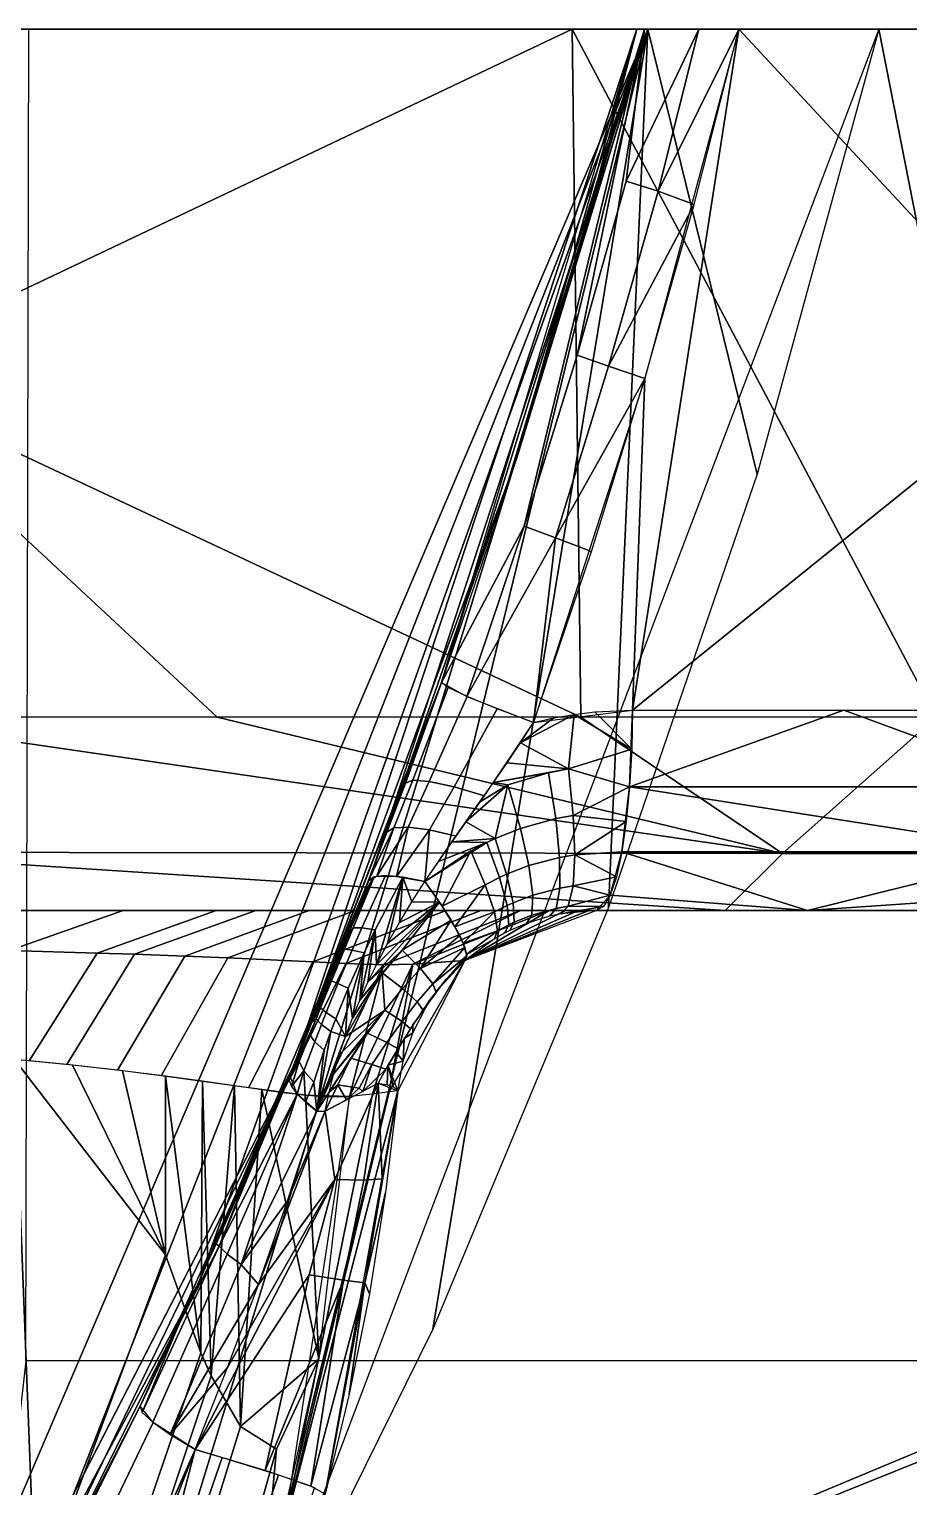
# Model space of a CAD drawing. Extents: x -48 to 59, y -19 to 0.
# Drawn here: x 46.213 to 48.409, y -3.586 to 0.053 of the extents above; entities that cross this region are included whole.
import ezdxf

# ---------------------------------------------------------------- set-up
doc = ezdxf.new("R2010")
doc.units = 0
doc.header["$MEASUREMENT"] = 0
doc.layers.add('IGES LEVEL 0', color=7, linetype='CONTINUOUS')

msp = doc.modelspace()

# ---------------------------------------------------------------- linework, layer by layer
at = {"layer": 'IGES LEVEL 0'}
for points in [[(47.757, 0.0531, 0.2052), (47.757, 0.0531, 0.2052), (45.5914, -5.0136, -0.0258), (46.1458, -4.0583, 0.0738)], [(46.1451, -5.2071, -0.5108), (46.1451, -5.2071, -0.5108), (45.5914, -5.0136, -0.0258), (47.757, 0.0531, 0.2052)], [(47.568, 0.0531, 21.0091), (47.568, 0.0531, 21.0091), (45.7598, -0.8055, 21.5685), (45.7625, 0.0531, 21.5982)], [(47.5901, -1.6641, 20.9349), (47.5901, -1.6641, 20.9349), (45.7598, -0.8055, 21.5685), (47.568, 0.0531, 21.0091)], [(51.8275, 0.0531, 20.7256), (51.8275, 0.0531, 20.7256), (45.7625, 0.0531, 21.5982), (49.3733, 0.0531, 20.1509)], [(45.7625, 0.0531, 21.5982), (45.7625, 0.0531, 21.5982), (51.8275, 0.0531, 20.7256), (46.2127, 0.0531, 23.3421)], [(47.757, 0.0531, 0.2052), (47.757, 0.0531, 0.2052), (46.7157, -4.2149, -0.4111), (46.1451, -5.2071, -0.5108)], [(47.757, 0.0531, 0.2052), (47.757, 0.0531, 0.2052), (46.1458, -4.0583, 0.0738), (46.6374, -3.0728, 0.1632)], [(46.2047, -3.271, 23.2263), (46.2127, 0.0531, 23.3421), (50.4962, 0.0531, 21.584), (50.4572, -3.271, 21.4746)], [(47.757, 0.0531, 0.2052), (47.757, 0.0531, 0.2052), (46.6374, -3.0728, 0.1632), (47.0657, -2.0592, 0.2421)], [(47.757, 0.0531, 0.2052), (47.757, 0.0531, 0.2052), (47.2205, -3.1918, -0.3217), (46.7157, -4.2149, -0.4111)], [(48.9858, -3.2658, 0), (48.9858, -3.2658, 0), (48.3342, 0.0531, -0.1203), (46.7157, -4.2149, -0.4111)], [(46.8767, -2.5274, 0.7609), (46.8767, -2.5274, 0.7609), (47.7296, 0.0531, 1.3472), (47.7296, 0.0531, 0.3662)], [(46.8767, -2.5274, 0.9666), (46.8767, -2.5274, 0.9666), (47.2425, -1.5782, 1.2571), (47.7296, 0.0531, 1.3472)], [(46.8767, -2.5274, 0.5552), (46.8767, -2.5274, 0.5552), (47.7296, 0.0531, 0.3662), (47.4299, -1.0174, 0.3099)], [(47.7296, 0.0531, 1.3472), (47.7296, 0.0531, 1.3472), (46.8767, -2.5274, 0.7609), (46.8767, -2.5274, 0.9666)], [(47.7296, 0.0531, 0.3662), (47.7296, 0.0531, 0.3662), (46.8767, -2.5274, 0.5552), (46.8767, -2.5274, 0.7609)], [(47.757, 0.0531, 0.2052), (47.757, 0.0531, 0.2052), (47.0657, -2.0592, 0.2421), (47.4299, -1.0174, 0.3099)], [(47.757, 0.0531, 0.2052), (47.757, 0.0531, 0.2052), (47.6589, -2.1397, -0.2431), (47.2205, -3.1918, -0.3217)], [(47.7489, 0.0531, 1.4519), (47.7489, 0.0531, 1.4519), (47.3791, -1.1751, 1.2823), (47.2425, -1.5782, 1.2571)], [(47.7489, 0.0531, 1.4519), (47.7489, 0.0531, 1.4519), (47.2425, -1.5782, 1.2571), (47.4483, -1.1875, 1.4754)], [(47.7489, 0.0531, 1.4519), (47.7489, 0.0531, 1.4519), (47.5058, -0.7687, 1.3057), (47.3791, -1.1751, 1.2823)], [(47.4299, -1.0174, 0.3099), (47.4299, -1.0174, 0.3099), (47.7296, 0.0531, 0.3662), (47.757, 0.0531, 0.2052)], [(47.7489, 0.0531, 1.4519), (47.7489, 0.0531, 1.4519), (47.4483, -1.1875, 1.4754), (47.5808, -0.7607, 1.4995)], [(47.7489, 0.0531, 1.4519), (47.7489, 0.0531, 1.4519), (47.6227, -0.3591, 1.3274), (47.5058, -0.7687, 1.3057)], [(47.568, 0.0531, 21.0091), (47.568, 0.0531, 21.0091), (48.4767, -1.6641, 20.5453), (47.5901, -1.6641, 20.9349)], [(48.4767, -1.6641, 20.5453), (48.4767, -1.6641, 20.5453), (47.568, 0.0531, 21.0091), (49.3319, 0.0531, 20.174)], [(47.7489, 0.0531, 1.4519), (47.7489, 0.0531, 1.4519), (47.5808, -0.7607, 1.4995), (47.7034, -0.3265, 1.5219)], [(47.6227, -0.3591, 1.3274), (47.6227, -0.3591, 1.3274), (47.7489, 0.0531, 1.4519), (47.7296, 0.0531, 1.3472)], [(47.757, 0.0531, 0.2052), (47.757, 0.0531, 0.2052), (48.0304, -1.0581, -0.1758), (47.6589, -2.1397, -0.2431)], [(47.7034, -0.3265, 1.5219), (47.7034, -0.3265, 1.5219), (47.8846, 0.0531, 1.6092), (47.7489, 0.0531, 1.4519)], [(47.8846, 0.0531, 1.6092), (47.8846, 0.0531, 1.6092), (47.7034, -0.3265, 1.5219), (47.7827, -0.3512, 1.5912)], [(47.7187, -1.6469, 1.597), (47.7187, -1.6469, 1.597), (47.9844, 0.0531, 1.6455), (47.7501, -0.8191, 1.6028)], [(48.7739, -0.7969, 1.7915), (48.7739, -0.7969, 1.7915), (47.9844, 0.0531, 1.6455), (47.7187, -1.6469, 1.597)], [(48.9858, 0.0531, 0), (48.9858, 0.0531, 0), (47.7296, 0.0531, 0.3662), (47.757, 0.0531, 0.2052)], [(48.9858, 0.0531, 0), (48.9858, 0.0531, 0), (47.7296, 0.0531, 1.3472), (47.7296, 0.0531, 0.3662)], [(49.1358, 0.0531, 1.8), (49.1358, 0.0531, 1.8), (47.9844, 0.0531, 1.6455), (47.7296, 0.0531, 1.3472)], [(47.7296, 0.0531, 1.3472), (47.7296, 0.0531, 1.3472), (48.9858, 0.0531, 0), (49.1358, 0.0531, 1.8)], [(48.0304, -1.0581, -0.1758), (48.0304, -1.0581, -0.1758), (47.757, 0.0531, 0.2052), (48.3342, 0.0531, -0.1203)], [(47.757, 0.0531, 0.2052), (47.757, 0.0531, 0.2052), (48.3342, 0.0531, -0.1203), (48.9858, 0.0531, 0)], [(47.7827, -0.3512, 1.5912), (47.7827, -0.3512, 1.5912), (47.9844, 0.0531, 1.6455), (47.8846, 0.0531, 1.6092)], [(47.7827, -0.3512, 1.5912), (47.7827, -0.3512, 1.5912), (47.8727, -0.3845, 1.6251), (47.9844, 0.0531, 1.6455)], [(48.7739, -0.7969, 1.7915), (48.7739, -0.7969, 1.7915), (48.7739, 0.0531, 1.7915), (47.9844, 0.0531, 1.6455)], [(49.1358, 0.0531, 1.8), (49.1358, 0.0531, 1.8), (48.7739, 0.0531, 1.7915), (47.9844, 0.0531, 1.6455)], [(48.9858, -3.2658, 0), (48.9858, -3.2658, 0), (48.9858, 0.0531, 0), (48.3342, 0.0531, -0.1203)], [(47.7034, -0.3265, 1.5219), (47.5808, -0.7607, 1.4995), (47.6595, -0.7878, 1.5687), (47.7827, -0.3512, 1.5912)], [(47.8727, -0.3845, 1.6251), (47.8727, -0.3845, 1.6251), (47.7827, -0.3512, 1.5912), (47.6595, -0.7878, 1.5687)], [(47.6595, -0.7878, 1.5687), (47.6595, -0.7878, 1.5687), (47.7501, -0.8191, 1.6028), (47.8727, -0.3845, 1.6251)], [(47.5808, -0.7607, 1.4995), (47.4483, -1.1875, 1.4754), (47.5265, -1.2169, 1.5446), (47.6595, -0.7878, 1.5687)], [(47.7501, -0.8191, 1.6028), (47.7501, -0.8191, 1.6028), (47.6595, -0.7878, 1.5687), (47.5265, -1.2169, 1.5446)], [(47.7187, -1.6469, 1.597), (47.7187, -1.6469, 1.597), (48.7739, -1.6469, 1.7915), (48.7739, -0.7969, 1.7915)], [(46.6824, -1.6641, 21.2666), (46.6824, -1.6641, 21.2666), (45.7572, -1.6641, 21.5387), (45.7598, -0.8055, 21.5685)], [(45.7598, -0.8055, 21.5685), (45.7598, -0.8055, 21.5685), (47.5901, -1.6641, 20.9349), (46.6824, -1.6641, 21.2666)], [(47.7501, -0.8191, 1.6028), (47.7501, -0.8191, 1.6028), (47.4721, -1.6779, 1.5523), (47.7187, -1.6469, 1.597)], [(47.5265, -1.2169, 1.5446), (47.5265, -1.2169, 1.5446), (47.6165, -1.2504, 1.5785), (47.7501, -0.8191, 1.6028)], [(46.8767, -2.5274, 0.3496), (46.8767, -2.5274, 0.3496), (47.4299, -1.0174, 0.3099), (47.0657, -2.0592, 0.2421)], [(47.4299, -1.0174, 0.3099), (47.4299, -1.0174, 0.3099), (46.8767, -2.5274, 0.3496), (46.8767, -2.5274, 0.5552)], [(47.4483, -1.1875, 1.4754), (47.4483, -1.1875, 1.4754), (47.2425, -1.5782, 1.2571), (47.3054, -1.6126, 1.4503)], [(47.3054, -1.6126, 1.4503), (47.3054, -1.6126, 1.4503), (47.5265, -1.2169, 1.5446), (47.4483, -1.1875, 1.4754)], [(47.5265, -1.2169, 1.5446), (47.5265, -1.2169, 1.5446), (47.3054, -1.6126, 1.4503), (47.4721, -1.6779, 1.5523)], [(47.5265, -1.2169, 1.5446), (47.5265, -1.2169, 1.5446), (47.4721, -1.6779, 1.5523), (47.6165, -1.2504, 1.5785)], [(46.8638, -2.5581, 1.3003), (46.8638, -2.5581, 1.3003), (47.0594, -2.0737, 1.3201), (47.2425, -1.5782, 1.2571)], [(46.8638, -2.5581, 1.3003), (46.8638, -2.5581, 1.3003), (47.2425, -1.5782, 1.2571), (46.8767, -2.5274, 0.9666)], [(47.1705, -1.8218, 1.3621), (47.2587, -1.5906, 1.3631), (47.2425, -1.5782, 1.2571), (47.1521, -1.8287, 1.2696)], [(47.2115, -1.8253, 1.4405), (47.3062, -1.613, 1.4513), (47.2587, -1.5906, 1.3631), (47.1705, -1.8218, 1.3621)], [(47.2736, -1.8386, 1.5053), (47.3814, -1.6438, 1.518), (47.3062, -1.613, 1.4513), (47.2115, -1.8253, 1.4405)], [(48.0934, -2.0048, 20.5598), (48.0934, -2.0048, 20.5598), (45.7576, -1.6641, 21.5386), (45.7182, -2.0015, 21.3865)], [(48.0934, -2.0048, 20.5598), (48.0934, -2.0048, 20.5598), (46.6827, -1.6641, 21.2665), (45.7576, -1.6641, 21.5386)], [(48.0934, -2.0048, 20.5598), (48.0934, -2.0048, 20.5598), (47.5904, -1.6641, 20.9348), (46.6827, -1.6641, 21.2665)], [(47.3496, -1.8603, 1.5484), (47.4721, -1.6779, 1.5523), (47.3814, -1.6438, 1.518), (47.2736, -1.8386, 1.5053)], [(47.4395, -1.7281, 1.548), (47.4395, -1.7281, 1.548), (47.5225, -1.6664, 1.5614), (47.5735, -1.6576, 1.5707)], [(47.5594, -1.7934, 1.5862), (47.5594, -1.7934, 1.5862), (47.4395, -1.7281, 1.548), (47.5735, -1.6576, 1.5707)], [(47.4395, -1.7281, 1.548), (47.4395, -1.7281, 1.548), (47.4721, -1.6779, 1.5523), (47.5225, -1.6664, 1.5614)], [(47.5735, -1.6576, 1.5707), (47.5735, -1.6576, 1.5707), (47.717, -1.7445, 1.6065), (47.5594, -1.7934, 1.5862)], [(47.717, -1.7445, 1.6065), (47.717, -1.7445, 1.6065), (47.5735, -1.6576, 1.5707), (47.6249, -1.6514, 1.58)], [(48.0934, -2.0048, 20.5598), (48.0934, -2.0048, 20.5598), (48.4769, -1.6641, 20.5452), (47.5904, -1.6641, 20.9348)], [(47.6249, -1.6514, 1.58), (47.6249, -1.6514, 1.58), (47.7187, -1.6469, 1.597), (47.717, -1.7445, 1.6065)], [(47.7119, -1.8383, 1.6345), (47.7119, -1.8383, 1.6345), (47.7187, -1.6469, 1.597), (48.2464, -1.6469, 1.6937)], [(47.7119, -1.8383, 1.6345), (47.7119, -1.8383, 1.6345), (48.2464, -1.6469, 1.6937), (48.7669, -1.8383, 1.8289)], [(48.4769, -1.6641, 20.5452), (48.4769, -1.6641, 20.5452), (48.0934, -2.0048, 20.5598), (49.2744, -2.0048, 19.9663)], [(48.7669, -1.8383, 1.8289), (48.7669, -1.8383, 1.8289), (48.2464, -1.6469, 1.6937), (48.7739, -1.6469, 1.7915)], [(47.5594, -1.7934, 1.5862), (47.5594, -1.7934, 1.5862), (47.406, -1.7779, 1.5464), (47.4395, -1.7281, 1.548)], [(47.5594, -1.7934, 1.5862), (47.5594, -1.7934, 1.5862), (47.717, -1.7445, 1.6065), (47.7119, -1.8383, 1.6345)], [(47.5594, -1.7934, 1.5862), (47.5594, -1.7934, 1.5862), (47.372, -1.8274, 1.5469), (47.406, -1.7779, 1.5464)], [(47.372, -1.8274, 1.5469), (47.372, -1.8274, 1.5469), (47.5594, -1.7934, 1.5862), (47.5092, -1.8034, 1.577)], [(47.372, -1.8274, 1.5469), (47.372, -1.8274, 1.5469), (47.5092, -1.8034, 1.577), (47.4082, -1.8332, 1.5583)], [(47.5275, -1.9174, 1.6298), (47.4396, -1.942, 1.6123), (47.4082, -1.8332, 1.5583), (47.5092, -1.8034, 1.577)], [(47.5712, -1.9094, 1.6385), (47.5275, -1.9174, 1.6298), (47.5092, -1.8034, 1.577), (47.5594, -1.7934, 1.5862)], [(47.7119, -1.8383, 1.6345), (47.7119, -1.8383, 1.6345), (47.5712, -1.9094, 1.6385), (47.5594, -1.7934, 1.5862)], [(47.1235, -1.9405, 1.3761), (47.1705, -1.8218, 1.3621), (47.1521, -1.8287, 1.2696), (47.1061, -1.9516, 1.2926)], [(47.1591, -1.9388, 1.4476), (47.2115, -1.8253, 1.4405), (47.1705, -1.8218, 1.3621), (47.1235, -1.9405, 1.3761)], [(47.2124, -1.9458, 1.5095), (47.2736, -1.8386, 1.5053), (47.2115, -1.8253, 1.4405), (47.1591, -1.9388, 1.4476)], [(47.2787, -1.9612, 1.5552), (47.3496, -1.8603, 1.5484), (47.2736, -1.8386, 1.5053), (47.2124, -1.9458, 1.5095)], [(47.4082, -1.8332, 1.5583), (47.4082, -1.8332, 1.5583), (47.303, -1.926, 1.5523), (47.3375, -1.8767, 1.549)], [(47.3759, -1.9674, 1.5998), (47.3759, -1.9674, 1.5998), (47.303, -1.926, 1.5523), (47.4082, -1.8332, 1.5583)], [(47.4082, -1.8332, 1.5583), (47.4082, -1.8332, 1.5583), (47.3375, -1.8767, 1.549), (47.372, -1.8274, 1.5469)], [(47.4082, -1.8332, 1.5583), (47.4082, -1.8332, 1.5583), (47.4396, -1.942, 1.6123), (47.3759, -1.9674, 1.5998)], [(47.5712, -1.9094, 1.6385), (47.5712, -1.9094, 1.6385), (47.7119, -1.8383, 1.6345), (47.7036, -1.9247, 1.68)], [(48.747, -2.0005, 1.9355), (48.747, -2.0005, 1.9355), (47.6925, -2.0005, 1.7411), (47.7119, -1.8383, 1.6345)], [(47.7119, -1.8383, 1.6345), (47.7119, -1.8383, 1.6345), (48.7669, -1.8383, 1.8289), (48.747, -2.0005, 1.9355)], [(47.3759, -1.9674, 1.5998), (47.3759, -1.9674, 1.5998), (47.2685, -1.9753, 1.5562), (47.303, -1.926, 1.5523)], [(47.5371, -2.0143, 1.7079), (47.4604, -2.0347, 1.6907), (47.4396, -1.942, 1.6123), (47.5275, -1.9174, 1.6298)], [(47.575, -2.0078, 1.7164), (47.5371, -2.0143, 1.7079), (47.5275, -1.9174, 1.6298), (47.5712, -1.9094, 1.6385)], [(47.7036, -1.9247, 1.68), (47.7036, -1.9247, 1.68), (47.575, -2.0078, 1.7164), (47.5712, -1.9094, 1.6385)], [(47.575, -2.0078, 1.7164), (47.575, -2.0078, 1.7164), (47.7036, -1.9247, 1.68), (47.6925, -2.0005, 1.7411)], [(47.1235, -1.9405, 1.3761), (47.1235, -1.9405, 1.3761), (47.0594, -2.0737, 1.3201), (47.0812, -2.0614, 1.4143)], [(47.1235, -1.9405, 1.3761), (47.1235, -1.9405, 1.3761), (47.1061, -1.9516, 1.2926), (47.0594, -2.0737, 1.3201)], [(47.1591, -1.9388, 1.4476), (47.1591, -1.9388, 1.4476), (47.0812, -2.0614, 1.4143), (47.1301, -2.0617, 1.4985)], [(47.0812, -2.0614, 1.4143), (47.0812, -2.0614, 1.4143), (47.1591, -1.9388, 1.4476), (47.1235, -1.9405, 1.3761)], [(47.1301, -2.0617, 1.4985), (47.1301, -2.0617, 1.4985), (47.2124, -1.9458, 1.5095), (47.1591, -1.9388, 1.4476)], [(47.2124, -1.9458, 1.5095), (47.2124, -1.9458, 1.5095), (47.1301, -2.0617, 1.4985), (47.201, -2.0748, 1.5639)], [(47.2124, -1.9458, 1.5095), (47.2124, -1.9458, 1.5095), (47.201, -2.0748, 1.5639), (47.2787, -1.9612, 1.5552)], [(47.4604, -2.0347, 1.6907), (47.4048, -2.0561, 1.6783), (47.3759, -1.9674, 1.5998), (47.4396, -1.942, 1.6123)], [(47.3556, -1.9769, 1.5957), (47.3556, -1.9769, 1.5957), (47.201, -2.0748, 1.5639), (47.2345, -2.0249, 1.5602)], [(47.201, -2.0748, 1.5639), (47.201, -2.0748, 1.5639), (47.3556, -1.9769, 1.5957), (47.3151, -1.9983, 1.5878)], [(47.3151, -1.9983, 1.5878), (47.3151, -1.9983, 1.5878), (47.2436, -2.1357, 1.6264), (47.201, -2.0748, 1.5639)], [(47.3556, -1.9769, 1.5957), (47.3556, -1.9769, 1.5957), (47.2345, -2.0249, 1.5602), (47.2685, -1.9753, 1.5562)], [(47.2436, -2.1357, 1.6264), (47.2436, -2.1357, 1.6264), (47.3151, -1.9983, 1.5878), (47.3516, -2.0825, 1.6665)], [(47.2685, -1.9753, 1.5562), (47.2685, -1.9753, 1.5562), (47.3759, -1.9674, 1.5998), (47.3556, -1.9769, 1.5957)], [(47.387, -2.0642, 1.6743), (47.3516, -2.0825, 1.6665), (47.3151, -1.9983, 1.5878), (47.3556, -1.9769, 1.5957)], [(47.4048, -2.0561, 1.6783), (47.387, -2.0642, 1.6743), (47.3556, -1.9769, 1.5957), (47.3759, -1.9674, 1.5998)], [(47.575, -2.0078, 1.7164), (47.575, -2.0078, 1.7164), (47.6925, -2.0005, 1.7411), (47.679, -2.0627, 1.8157)], [(48.1558, -2.1469, 2.1854), (48.1558, -2.1469, 2.1854), (47.6635, -2.1089, 1.9007), (47.6925, -2.0005, 1.7411)], [(48.1558, -2.1469, 2.1854), (48.1558, -2.1469, 2.1854), (47.6925, -2.0005, 1.7411), (48.747, -2.0005, 1.9355)], [(48.1558, -2.1469, 2.1854), (48.1558, -2.1469, 2.1854), (48.747, -2.0005, 1.9355), (48.7173, -2.1089, 2.0949)], [(47.9505, -2.1469, 20.2411), (47.9505, -2.1469, 20.2411), (45.7182, -2.0015, 21.3865), (45.6319, -2.1469, 21.055)], [(45.7182, -2.0015, 21.3865), (45.7182, -2.0015, 21.3865), (47.9505, -2.1469, 20.2411), (48.0934, -2.0048, 20.5598)], [(47.4703, -2.1089, 1.7914), (47.4214, -2.1276, 1.7787), (47.4048, -2.0561, 1.6783), (47.4604, -2.0347, 1.6907)], [(47.5376, -2.0913, 1.8091), (47.4703, -2.1089, 1.7914), (47.4604, -2.0347, 1.6907), (47.5371, -2.0143, 1.7079)], [(47.5709, -2.0857, 1.8179), (47.5376, -2.0913, 1.8091), (47.5371, -2.0143, 1.7079), (47.575, -2.0078, 1.7164)], [(47.679, -2.0627, 1.8157), (47.679, -2.0627, 1.8157), (47.5709, -2.0857, 1.8179), (47.575, -2.0078, 1.7164)], [(49.2744, -2.0048, 19.9663), (48.0934, -2.0048, 20.5598), (47.9505, -2.1469, 20.2411), (49.1039, -2.1469, 19.6615)], [(46.8767, -2.5274, 0.3496), (46.8767, -2.5274, 0.3496), (47.0657, -2.0592, 0.2421), (46.6374, -3.0728, 0.1632)], [(47.0739, -2.063, 1.394), (47.0739, -2.063, 1.394), (47.0147, -2.1881, 1.3423), (46.9995, -2.2266, 1.3475)], [(46.9995, -2.2266, 1.3475), (46.9995, -2.2266, 1.3475), (47.022, -2.1903, 1.4103), (47.0739, -2.063, 1.394)], [(47.0739, -2.063, 1.394), (47.0739, -2.063, 1.394), (47.0298, -2.1498, 1.3358), (47.0147, -2.1881, 1.3423)], [(47.0438, -2.1903, 1.469), (47.1029, -2.0599, 1.459), (47.0739, -2.063, 1.394), (47.022, -2.1903, 1.4103)], [(47.0739, -2.063, 1.394), (47.0739, -2.063, 1.394), (47.0447, -2.1116, 1.3284), (47.0298, -2.1498, 1.3358)], [(47.077, -2.1955, 1.5232), (47.1461, -2.0638, 1.517), (47.1029, -2.0599, 1.459), (47.0438, -2.1903, 1.469)], [(47.0739, -2.063, 1.394), (47.0739, -2.063, 1.394), (47.0594, -2.0737, 1.3201), (47.0447, -2.1116, 1.3284)], [(47.0798, -2.2823, 1.57), (47.0798, -2.2823, 1.57), (47.1461, -2.0638, 1.517), (47.077, -2.1955, 1.5232)], [(47.1461, -2.0638, 1.517), (47.1461, -2.0638, 1.517), (47.0798, -2.2823, 1.57), (47.1078, -2.2291, 1.5702)], [(47.1461, -2.0638, 1.517), (47.1461, -2.0638, 1.517), (47.1078, -2.2291, 1.5702), (47.1375, -2.1768, 1.5691)], [(47.1461, -2.0638, 1.517), (47.1461, -2.0638, 1.517), (47.1375, -2.1768, 1.5691), (47.1686, -2.1253, 1.5669)], [(47.1461, -2.0638, 1.517), (47.1461, -2.0638, 1.517), (47.1686, -2.1253, 1.5669), (47.201, -2.0748, 1.5639)], [(47.4058, -2.1347, 1.7746), (47.3747, -2.1506, 1.7665), (47.3516, -2.0825, 1.6665), (47.387, -2.0642, 1.6743)], [(47.4214, -2.1276, 1.7787), (47.4058, -2.1347, 1.7746), (47.387, -2.0642, 1.6743), (47.4048, -2.0561, 1.6783)], [(47.5709, -2.0857, 1.8179), (47.5709, -2.0857, 1.8179), (47.679, -2.0627, 1.8157), (47.6635, -2.1089, 1.9007)], [(47.1686, -2.1253, 1.5669), (47.1686, -2.1253, 1.5669), (47.201, -2.0748, 1.5639), (47.2372, -2.1261, 1.615)], [(47.3516, -2.0825, 1.6665), (47.3516, -2.0825, 1.6665), (47.2758, -2.1875, 1.7019), (47.2436, -2.1357, 1.6264)], [(47.2758, -2.1875, 1.7019), (47.2758, -2.1875, 1.7019), (47.3516, -2.0825, 1.6665), (47.3747, -2.1506, 1.7665)], [(47.4679, -2.1587, 1.909), (47.424, -2.1762, 1.8955), (47.4214, -2.1276, 1.7787), (47.4703, -2.1089, 1.7914)], [(47.5285, -2.1419, 1.9278), (47.4679, -2.1587, 1.909), (47.4703, -2.1089, 1.7914), (47.5376, -2.0913, 1.8091)], [(47.5586, -2.1365, 1.9371), (47.5285, -2.1419, 1.9278), (47.5376, -2.0913, 1.8091), (47.5709, -2.0857, 1.8179)], [(47.6635, -2.1089, 1.9007), (47.6635, -2.1089, 1.9007), (47.5586, -2.1365, 1.9371), (47.5709, -2.0857, 1.8179)], [(47.5586, -2.1365, 1.9371), (47.5586, -2.1365, 1.9371), (47.6635, -2.1089, 1.9007), (47.6467, -2.1373, 1.993)], [(48.1558, -2.1469, 2.1854), (48.1558, -2.1469, 2.1854), (47.6292, -2.1469, 2.089), (47.6635, -2.1089, 1.9007)], [(48.7173, -2.1089, 2.0949), (48.7173, -2.1089, 2.0949), (48.6822, -2.1469, 2.283), (48.1558, -2.1469, 2.1854)], [(47.2372, -2.1261, 1.615), (47.2372, -2.1261, 1.615), (47.0586, -2.326, 1.5688), (47.0798, -2.2823, 1.57)], [(47.0586, -2.326, 1.5688), (47.0586, -2.326, 1.5688), (47.2372, -2.1261, 1.615), (47.1439, -2.246, 1.6099)], [(47.2372, -2.1261, 1.615), (47.2372, -2.1261, 1.615), (47.0798, -2.2823, 1.57), (47.1078, -2.2291, 1.5702)], [(47.2372, -2.1261, 1.615), (47.2372, -2.1261, 1.615), (47.1078, -2.2291, 1.5702), (47.1375, -2.1768, 1.5691)], [(47.2372, -2.1261, 1.615), (47.2372, -2.1261, 1.615), (47.1375, -2.1768, 1.5691), (47.1686, -2.1253, 1.5669)], [(47.1439, -2.246, 1.6099), (47.1439, -2.246, 1.6099), (47.2372, -2.1261, 1.615), (47.2663, -2.1714, 1.6754)], [(47.41, -2.1828, 1.8913), (47.382, -2.1975, 1.8827), (47.3747, -2.1506, 1.7665), (47.4058, -2.1347, 1.7746)], [(47.424, -2.1762, 1.8955), (47.41, -2.1828, 1.8913), (47.4058, -2.1347, 1.7746), (47.4214, -2.1276, 1.7787)], [(47.5115, -2.1612, 2.0482), (47.4541, -2.179, 2.0284), (47.4679, -2.1587, 1.909), (47.5285, -2.1419, 1.9278)], [(47.5401, -2.155, 2.0581), (47.5115, -2.1612, 2.0482), (47.5285, -2.1419, 1.9278), (47.5586, -2.1365, 1.9371)], [(47.6467, -2.1373, 1.993), (47.6467, -2.1373, 1.993), (47.5401, -2.155, 2.0581), (47.5586, -2.1365, 1.9371)], [(47.5401, -2.155, 2.0581), (47.5401, -2.155, 2.0581), (47.6467, -2.1373, 1.993), (47.6292, -2.1469, 2.089)], [(52.0396, -2.1469, 15.9109), (52.0396, -2.1469, 15.9109), (45.4692, -2.1469, 14.5557), (43.5394, -2.1469, 17.7669)], [(43.5394, -2.1469, 17.7669), (43.5394, -2.1469, 17.7669), (52.1285, -2.1469, 15.9998), (52.0396, -2.1469, 15.9109)], [(43.5394, -2.1469, 17.7669), (43.5394, -2.1469, 17.7669), (52.2666, -2.1469, 17.2425), (52.1285, -2.1469, 15.9998)], [(43.5394, -2.1469, 17.7669), (43.5394, -2.1469, 17.7669), (52.1155, -2.1469, 17.4276), (52.2666, -2.1469, 17.2425)], [(43.5394, -2.1469, 17.7669), (43.5394, -2.1469, 17.7669), (45.6319, -2.1469, 21.055), (52.1155, -2.1469, 17.4276)], [(50.1358, -2.1469, 11.3147), (50.1358, -2.1469, 11.3147), (47.0266, -2.1469, 10.1947), (45.4692, -2.1469, 14.5557)], [(45.4692, -2.1469, 14.5557), (45.4692, -2.1469, 14.5557), (52.0396, -2.1469, 15.9109), (50.1358, -2.1469, 11.3147)], [(46.164, -2.2468, 12.3533), (45.7563, -2.2379, 13.4068), (46.0175, -2.1469, 13.5271), (46.4475, -2.1469, 12.4508)], [(46.3833, -2.253, 11.6221), (46.164, -2.2468, 12.3533), (46.4475, -2.1469, 12.4508), (46.6797, -2.1469, 11.7054)], [(46.4765, -2.256, 11.2581), (46.3833, -2.253, 11.6221), (46.6797, -2.1469, 11.7054), (46.7787, -2.1469, 11.3348)], [(46.602, -2.2606, 10.6988), (46.4765, -2.256, 11.2581), (46.7787, -2.1469, 11.3348), (46.9122, -2.1469, 10.766)], [(46.7092, -2.2651, 10.1361), (46.602, -2.2606, 10.6988), (46.9122, -2.1469, 10.766), (47.0266, -2.1469, 10.1947)], [(46.9215, -2.2753, 8.6486), (46.7092, -2.2651, 10.1361), (47.0266, -2.1469, 10.1947), (47.2536, -2.1469, 8.689)], [(47.0034, -2.2794, 7.8586), (46.9215, -2.2753, 8.6486), (47.2536, -2.1469, 8.689), (47.3408, -2.1469, 7.8918)], [(47.0974, -2.2829, 6.708), (47.0034, -2.2794, 7.8586), (47.3408, -2.1469, 7.8918), (47.4393, -2.1469, 6.733)], [(50.1358, -2.1469, 11.3147), (50.1358, -2.1469, 11.3147), (47.5112, -2.1469, 5.5708), (47.0266, -2.1469, 10.1947)], [(47.1708, -2.2811, 5.5536), (47.1708, -2.2811, 5.5536), (47.0974, -2.2829, 6.708), (47.4393, -2.1469, 6.733)], [(47.2663, -2.1714, 1.6754), (47.2663, -2.1714, 1.6754), (47.1899, -2.2921, 1.6982), (47.1439, -2.246, 1.6099)], [(47.4393, -2.1469, 6.733), (47.4393, -2.1469, 6.733), (47.5112, -2.1469, 5.5708), (47.1708, -2.2811, 5.5536)], [(47.3009, -2.2715, 1.9758), (47.3009, -2.2715, 1.9758), (47.1708, -2.2811, 5.5536), (47.5112, -2.1469, 5.5708)], [(47.1899, -2.2921, 1.6982), (47.1899, -2.2921, 1.6982), (47.2663, -2.1714, 1.6754), (47.2877, -2.2094, 1.7436)], [(47.3747, -2.1506, 1.7665), (47.3747, -2.1506, 1.7665), (47.2966, -2.2284, 1.7874), (47.2758, -2.1875, 1.7019)], [(47.2966, -2.2284, 1.7874), (47.2966, -2.2284, 1.7874), (47.3747, -2.1506, 1.7665), (47.382, -2.1975, 1.8827)], [(47.6103, -2.1469, 2.9597), (47.6103, -2.1469, 2.9597), (47.6292, -2.1469, 2.089), (47.3009, -2.2715, 1.9758)], [(47.3009, -2.2715, 1.9758), (47.3009, -2.2715, 1.9758), (47.5844, -2.1469, 3.8304), (47.6103, -2.1469, 2.9597)], [(47.3009, -2.2715, 1.9758), (47.3009, -2.2715, 1.9758), (47.5515, -2.1469, 4.7008), (47.5844, -2.1469, 3.8304)], [(47.3009, -2.2715, 1.9758), (47.3009, -2.2715, 1.9758), (47.5112, -2.1469, 5.5708), (47.5515, -2.1469, 4.7008)], [(47.3995, -2.2035, 2.0096), (47.3734, -2.2183, 2.0006), (47.382, -2.1975, 1.8827), (47.41, -2.1828, 1.8913)], [(47.4127, -2.1969, 2.0141), (47.3995, -2.2035, 2.0096), (47.41, -2.1828, 1.8913), (47.424, -2.1762, 1.8955)], [(47.4541, -2.179, 2.0284), (47.4127, -2.1969, 2.0141), (47.424, -2.1762, 1.8955), (47.4679, -2.1587, 1.909)], [(50.1358, -2.1469, 3.3), (50.1358, -2.1469, 3.3), (47.6292, -2.1469, 2.089), (47.5112, -2.1469, 5.5708)], [(47.5112, -2.1469, 5.5708), (47.5112, -2.1469, 5.5708), (50.1358, -2.1469, 11.3147), (50.1358, -2.1469, 3.3)], [(50.1358, -2.1469, 3.3), (50.1358, -2.1469, 3.3), (48.6822, -2.1469, 2.283), (47.6292, -2.1469, 2.089)], [(47.022, -2.1903, 1.4103), (47.022, -2.1903, 1.4103), (46.9842, -2.265, 1.351), (46.9687, -2.3035, 1.3526)], [(46.9687, -2.3035, 1.3526), (46.9687, -2.3035, 1.3526), (47.0004, -2.2432, 1.4141), (47.022, -2.1903, 1.4103)], [(47.022, -2.1903, 1.4103), (47.022, -2.1903, 1.4103), (46.9995, -2.2266, 1.3475), (46.9842, -2.265, 1.351)], [(47.0195, -2.2457, 1.471), (47.0438, -2.1903, 1.469), (47.022, -2.1903, 1.4103), (47.0004, -2.2432, 1.4141)], [(47.0493, -2.2528, 1.5238), (47.077, -2.1955, 1.5232), (47.0438, -2.1903, 1.469), (47.0195, -2.2457, 1.471)], [(47.077, -2.1955, 1.5232), (47.077, -2.1955, 1.5232), (47.0386, -2.3705, 1.5666), (47.0586, -2.326, 1.5688)], [(47.0386, -2.3705, 1.5666), (47.0386, -2.3705, 1.5666), (47.077, -2.1955, 1.5232), (47.0493, -2.2528, 1.5238)], [(47.077, -2.1955, 1.5232), (47.077, -2.1955, 1.5232), (47.0586, -2.326, 1.5688), (47.0798, -2.2823, 1.57)], [(47.1899, -2.2921, 1.6982), (47.1899, -2.2921, 1.6982), (47.2877, -2.2094, 1.7436), (47.3008, -2.2393, 1.8177)], [(47.382, -2.1975, 1.8827), (47.382, -2.1975, 1.8827), (47.3051, -2.2568, 1.8799), (47.2966, -2.2284, 1.7874)], [(47.3734, -2.2183, 2.0006), (47.3734, -2.2183, 2.0006), (47.3009, -2.2715, 1.9758), (47.3051, -2.2568, 1.8799)], [(47.3051, -2.2568, 1.8799), (47.3051, -2.2568, 1.8799), (47.382, -2.1975, 1.8827), (47.3734, -2.2183, 2.0006)], [(46.2136, -2.522, 11.5744), (45.9949, -2.5026, 12.2951), (46.164, -2.2468, 12.3533), (46.3833, -2.253, 11.6221)], [(46.3071, -2.5315, 11.2151), (46.2136, -2.522, 11.5744), (46.3833, -2.253, 11.6221), (46.4765, -2.256, 11.2581)], [(47.0004, -2.2432, 1.4141), (47.0004, -2.2432, 1.4141), (46.9532, -2.3418, 1.352), (46.9377, -2.38, 1.3489)], [(46.9377, -2.38, 1.3489), (46.9377, -2.38, 1.3489), (46.9681, -2.3223, 1.4149), (47.0004, -2.2432, 1.4141)], [(47.0004, -2.2432, 1.4141), (47.0004, -2.2432, 1.4141), (46.9687, -2.3035, 1.3526), (46.9532, -2.3418, 1.352)], [(46.9839, -2.3295, 1.4701), (47.0195, -2.2457, 1.471), (47.0004, -2.2432, 1.4141), (46.9681, -2.3223, 1.4149)], [(47.0097, -2.3408, 1.5216), (47.0493, -2.2528, 1.5238), (47.0195, -2.2457, 1.471), (46.9839, -2.3295, 1.4701)], [(47.0199, -2.4155, 1.5635), (47.0199, -2.4155, 1.5635), (47.0493, -2.2528, 1.5238), (47.0097, -2.3408, 1.5216)], [(47.0493, -2.2528, 1.5238), (47.0493, -2.2528, 1.5238), (47.0199, -2.4155, 1.5635), (47.0386, -2.3705, 1.5666)], [(47.1439, -2.246, 1.6099), (47.1439, -2.246, 1.6099), (47.0386, -2.3705, 1.5666), (47.0586, -2.326, 1.5688)], [(47.0386, -2.3705, 1.5666), (47.0386, -2.3705, 1.5666), (47.1439, -2.246, 1.6099), (47.0942, -2.3022, 1.5916)], [(47.1899, -2.2921, 1.6982), (47.1448, -2.3414, 1.6745), (47.0942, -2.3022, 1.5916), (47.1439, -2.246, 1.6099)], [(47.3008, -2.2393, 1.8177), (47.3008, -2.2393, 1.8177), (47.2207, -2.3301, 1.8116), (47.1899, -2.2921, 1.6982)], [(47.2207, -2.3301, 1.8116), (47.2207, -2.3301, 1.8116), (47.3008, -2.2393, 1.8177), (47.3052, -2.2602, 1.8957)], [(46.4336, -2.5456, 10.6623), (46.3071, -2.5315, 11.2151), (46.4765, -2.256, 11.2581), (46.602, -2.2606, 10.6988)], [(46.5425, -2.5592, 10.1053), (46.4336, -2.5456, 10.6623), (46.602, -2.2606, 10.6988), (46.7092, -2.2651, 10.1361)], [(46.7605, -2.5899, 8.629), (46.5425, -2.5592, 10.1053), (46.7092, -2.2651, 10.1361), (46.9215, -2.2753, 8.6486)], [(46.8452, -2.6019, 7.8431), (46.7605, -2.5899, 8.629), (46.9215, -2.2753, 8.6486), (47.0034, -2.2794, 7.8586)], [(46.9418, -2.6121, 6.6967), (46.8452, -2.6019, 7.8431), (47.0034, -2.2794, 7.8586), (47.0974, -2.2829, 6.708)], [(47.0974, -2.2829, 6.708), (47.0974, -2.2829, 6.708), (47.0131, -2.6116, 5.5456), (46.9418, -2.6121, 6.6967)], [(47.0974, -2.2829, 6.708), (47.0974, -2.2829, 6.708), (47.1708, -2.2811, 5.5536), (47.0131, -2.6116, 5.5456)], [(47.0705, -2.605, 4.2594), (47.0705, -2.605, 4.2594), (47.0131, -2.6116, 5.5456), (47.1708, -2.2811, 5.5536)], [(47.1708, -2.2811, 5.5536), (47.1708, -2.2811, 5.5536), (47.112, -2.5999, 2.9727), (47.0705, -2.605, 4.2594)], [(47.112, -2.5999, 2.9727), (47.112, -2.5999, 2.9727), (47.3009, -2.2715, 1.9758), (47.1337, -2.5972, 1.9729)], [(47.1708, -2.2811, 5.5536), (47.1708, -2.2811, 5.5536), (47.3009, -2.2715, 1.9758), (47.112, -2.5999, 2.9727)], [(47.2207, -2.3301, 1.8116), (47.1819, -2.3751, 1.7815), (47.1448, -2.3414, 1.6745), (47.1899, -2.2921, 1.6982)], [(47.3052, -2.2602, 1.8957), (47.3052, -2.2602, 1.8957), (47.2278, -2.3501, 1.9219), (47.2207, -2.3301, 1.8116)], [(47.2278, -2.3501, 1.9219), (47.2278, -2.3501, 1.9219), (47.3052, -2.2602, 1.8957), (47.3009, -2.2715, 1.9758)], [(47.2486, -2.3251, 1.9749), (47.2486, -2.3251, 1.9749), (47.3009, -2.2715, 1.9758), (47.2541, -2.3185, 1.9446)], [(46.9681, -2.3223, 1.4149), (46.9681, -2.3223, 1.4149), (46.9377, -2.38, 1.3489), (46.919, -2.4255, 1.3416)], [(46.919, -2.4255, 1.3416), (46.919, -2.4255, 1.3416), (46.9407, -2.3897, 1.4103), (46.9681, -2.3223, 1.4149)], [(46.9545, -2.4017, 1.4651), (46.9839, -2.3295, 1.4701), (46.9681, -2.3223, 1.4149), (46.9407, -2.3897, 1.4103)], [(47.0942, -2.3022, 1.5916), (47.0942, -2.3022, 1.5916), (47.0027, -2.4611, 1.5595), (47.0199, -2.4155, 1.5635)], [(47.1006, -2.3953, 1.6473), (47.1006, -2.3953, 1.6473), (47.0027, -2.4611, 1.5595), (47.0942, -2.3022, 1.5916)], [(47.0942, -2.3022, 1.5916), (47.0942, -2.3022, 1.5916), (47.0199, -2.4155, 1.5635), (47.0386, -2.3705, 1.5666)], [(47.0942, -2.3022, 1.5916), (47.0942, -2.3022, 1.5916), (47.1448, -2.3414, 1.6745), (47.1006, -2.3953, 1.6473)], [(47.2088, -2.3756, 1.9022), (47.2088, -2.3756, 1.9022), (47.2048, -2.3858, 1.9741), (47.2486, -2.3251, 1.9749)], [(47.2486, -2.3251, 1.9749), (47.2486, -2.3251, 1.9749), (47.2541, -2.3185, 1.9446), (47.2088, -2.3756, 1.9022)], [(46.9783, -2.4175, 1.5163), (47.0097, -2.3408, 1.5216), (46.9839, -2.3295, 1.4701), (46.9545, -2.4017, 1.4651)], [(47.0027, -2.4611, 1.5595), (47.0027, -2.4611, 1.5595), (47.0097, -2.3408, 1.5216), (46.9783, -2.4175, 1.5163)], [(47.0097, -2.3408, 1.5216), (47.0097, -2.3408, 1.5216), (47.0027, -2.4611, 1.5595), (47.0199, -2.4155, 1.5635)], [(47.1819, -2.3751, 1.7815), (47.1438, -2.4239, 1.7459), (47.1006, -2.3953, 1.6473), (47.1448, -2.3414, 1.6745)], [(47.2278, -2.3501, 1.9219), (47.1955, -2.3946, 1.8869), (47.1819, -2.3751, 1.7815), (47.2207, -2.3301, 1.8116)], [(46.919, -2.4255, 1.3416), (46.919, -2.4255, 1.3416), (46.9296, -2.417, 1.4069), (46.9407, -2.3897, 1.4103)], [(46.9428, -2.4312, 1.4619), (46.9545, -2.4017, 1.4651), (46.9407, -2.3897, 1.4103), (46.9296, -2.417, 1.4069)], [(47.1006, -2.3953, 1.6473), (47.1006, -2.3953, 1.6473), (46.9734, -2.5536, 1.5487), (46.9872, -2.5071, 1.5545)], [(46.9734, -2.5536, 1.5487), (46.9734, -2.5536, 1.5487), (47.1006, -2.3953, 1.6473), (47.0573, -2.4533, 1.6172)], [(47.1006, -2.3953, 1.6473), (47.1006, -2.3953, 1.6473), (46.9872, -2.5071, 1.5545), (47.0027, -2.4611, 1.5595)], [(47.1438, -2.4239, 1.7459), (47.1056, -2.476, 1.7053), (47.0573, -2.4533, 1.6172), (47.1006, -2.3953, 1.6473)], [(47.1955, -2.3946, 1.8869), (47.1647, -2.4421, 1.8444), (47.1438, -2.4239, 1.7459), (47.1819, -2.3751, 1.7815)], [(47.1707, -2.4327, 1.8532), (47.1707, -2.4327, 1.8532), (47.1706, -2.4524, 1.9735), (47.2048, -2.3858, 1.9741)], [(47.2048, -2.3858, 1.9741), (47.2048, -2.3858, 1.9741), (47.2088, -2.3756, 1.9022), (47.1707, -2.4327, 1.8532)], [(46.8624, -2.5702, 1.3441), (46.8624, -2.5702, 1.3441), (46.9134, -2.4569, 1.4006), (46.9296, -2.417, 1.4069)], [(46.9296, -2.417, 1.4069), (46.9296, -2.417, 1.4069), (46.919, -2.4255, 1.3416), (46.8624, -2.5702, 1.3441)], [(46.8624, -2.5702, 1.3441), (46.8624, -2.5702, 1.3441), (46.919, -2.4255, 1.3416), (46.9004, -2.4705, 1.3307)], [(46.926, -2.4745, 1.456), (46.9428, -2.4312, 1.4619), (46.9296, -2.417, 1.4069), (46.9134, -2.4569, 1.4006)], [(46.9495, -2.4956, 1.5076), (46.9663, -2.449, 1.5131), (46.9428, -2.4312, 1.4619), (46.926, -2.4745, 1.456)], [(46.9663, -2.449, 1.5131), (46.9783, -2.4175, 1.5163), (46.9545, -2.4017, 1.4651), (46.9428, -2.4312, 1.4619)], [(47.0027, -2.4611, 1.5595), (47.0027, -2.4611, 1.5595), (46.9783, -2.4175, 1.5163), (46.9663, -2.449, 1.5131)], [(47.1647, -2.4421, 1.8444), (47.1341, -2.4918, 1.7949), (47.1056, -2.476, 1.7053), (47.1438, -2.4239, 1.7459)], [(47.1706, -2.4524, 1.9735), (47.1706, -2.4524, 1.9735), (47.1707, -2.4327, 1.8532), (47.1493, -2.4664, 1.8202)], [(46.8624, -2.5702, 1.3441), (46.8624, -2.5702, 1.3441), (46.8867, -2.5235, 1.3861), (46.9134, -2.4569, 1.4006)], [(46.8624, -2.5702, 1.3441), (46.8624, -2.5702, 1.3441), (46.9004, -2.4705, 1.3307), (46.882, -2.5148, 1.3168)], [(46.8991, -2.5475, 1.4434), (46.926, -2.4745, 1.456), (46.9134, -2.4569, 1.4006), (46.8867, -2.5235, 1.3861)], [(46.9309, -2.6477, 1.5145), (46.9309, -2.6477, 1.5145), (46.9663, -2.449, 1.5131), (46.9495, -2.4956, 1.5076)], [(46.9663, -2.449, 1.5131), (46.9663, -2.449, 1.5131), (46.9309, -2.6477, 1.5145), (47.0027, -2.4611, 1.5595)], [(46.9309, -2.6477, 1.5145), (46.9309, -2.6477, 1.5145), (46.9872, -2.5071, 1.5545), (47.0027, -2.4611, 1.5595)], [(47.0573, -2.4533, 1.6172), (47.0573, -2.4533, 1.6172), (46.9616, -2.6003, 1.5421), (46.9734, -2.5536, 1.5487)], [(46.9616, -2.6003, 1.5421), (46.9616, -2.6003, 1.5421), (47.0573, -2.4533, 1.6172), (47.0163, -2.5156, 1.5868)], [(47.1056, -2.476, 1.7053), (47.0681, -2.5314, 1.6633), (47.0163, -2.5156, 1.5868), (47.0573, -2.4533, 1.6172)], [(47.1467, -2.5234, 1.9731), (47.1467, -2.5234, 1.9731), (47.1493, -2.4664, 1.8202), (47.1286, -2.4994, 1.7859)], [(47.1493, -2.4664, 1.8202), (47.1493, -2.4664, 1.8202), (47.1467, -2.5234, 1.9731), (47.1706, -2.4524, 1.9735)], [(46.9239, -2.5752, 1.4961), (46.9495, -2.4956, 1.5076), (46.926, -2.4745, 1.456), (46.8991, -2.5475, 1.4434)], [(46.9309, -2.6477, 1.5145), (46.9309, -2.6477, 1.5145), (46.9495, -2.4956, 1.5076), (46.9239, -2.5752, 1.4961)], [(46.9309, -2.6477, 1.5145), (46.9309, -2.6477, 1.5145), (46.9734, -2.5536, 1.5487), (46.9872, -2.5071, 1.5545)], [(47.1341, -2.4918, 1.7949), (47.103, -2.5432, 1.7424), (47.0681, -2.5314, 1.6633), (47.1056, -2.476, 1.7053)], [(47.1467, -2.5234, 1.9731), (47.1467, -2.5234, 1.9731), (47.1286, -2.4994, 1.7859), (47.1085, -2.5329, 1.7519)], [(46.8767, -2.5274, 0.9666), (46.8767, -2.5274, 0.9666), (45.6315, -4.9496, 0.971), (46.0813, -4.1768, 1.0544)], [(45.6315, -4.9496, 0.971), (45.6315, -4.9496, 0.971), (46.8767, -2.5274, 0.9666), (45.6345, -4.9447, 0.7609)], [(46.8767, -2.5274, 0.9666), (46.8767, -2.5274, 0.9666), (46.8767, -2.5274, 0.7609), (45.6345, -4.9447, 0.7609)], [(45.6345, -4.9447, 0.5552), (45.6345, -4.9447, 0.7609), (46.8767, -2.5274, 0.7609), (46.8767, -2.5274, 0.5552)], [(45.6345, -4.9447, 0.3496), (45.6345, -4.9447, 0.5552), (46.8767, -2.5274, 0.5552), (46.8767, -2.5274, 0.3496)], [(46.6374, -3.0728, 0.1632), (46.6374, -3.0728, 0.1632), (45.6345, -4.9447, 0.3496), (46.8767, -2.5274, 0.3496)], [(46.177, -2.5188, 11.7061), (46.177, -2.5188, 11.7061), (46.071, -3.3969, 11.1121), (46.2291, -3.8774, 9.8748)], [(46.8767, -2.5274, 0.9666), (46.8767, -2.5274, 0.9666), (46.0813, -4.1768, 1.0544), (46.4901, -3.3843, 1.1603)], [(46.5531, -3.0067, 9.5575), (46.5531, -3.0067, 9.5575), (46.3216, -2.5332, 11.1563), (46.177, -2.5188, 11.7061)], [(46.177, -2.5188, 11.7061), (46.177, -2.5188, 11.7061), (46.2291, -3.8774, 9.8748), (46.5531, -3.0067, 9.5575)], [(46.5531, -3.0067, 9.5575), (46.5531, -3.0067, 9.5575), (46.4463, -2.5472, 10.602), (46.3216, -2.5332, 11.1563)], [(46.8767, -2.5274, 0.9666), (46.8767, -2.5274, 0.9666), (46.4901, -3.3843, 1.1603), (46.8638, -2.5581, 1.3003)], [(46.882, -2.5148, 1.3168), (46.882, -2.5148, 1.3168), (46.8638, -2.5581, 1.3003), (46.8624, -2.5702, 1.3441)], [(46.8867, -2.5235, 1.3861), (46.8867, -2.5235, 1.3861), (46.8624, -2.5702, 1.3441), (46.8683, -2.5864, 1.3918)], [(46.8683, -2.5864, 1.3918), (46.8683, -2.5864, 1.3918), (46.8991, -2.5475, 1.4434), (46.8867, -2.5235, 1.3861)], [(46.9616, -2.6003, 1.5421), (46.9616, -2.6003, 1.5421), (47.0163, -2.5156, 1.5868), (46.9837, -2.5821, 1.5623)], [(47.0681, -2.5314, 1.6633), (47.0369, -2.5901, 1.6289), (46.9837, -2.5821, 1.5623), (47.0163, -2.5156, 1.5868)], [(47.046, -2.5985, 1.6442), (47.046, -2.5985, 1.6442), (47.0369, -2.5901, 1.6289), (47.0681, -2.5314, 1.6633)], [(47.046, -2.5985, 1.6442), (47.046, -2.5985, 1.6442), (47.0681, -2.5314, 1.6633), (47.103, -2.5432, 1.7424)], [(47.103, -2.5432, 1.7424), (47.103, -2.5432, 1.7424), (47.0842, -2.5775, 1.712), (47.046, -2.5985, 1.6442)], [(47.1067, -2.5819, 1.7738), (47.1067, -2.5819, 1.7738), (47.1085, -2.5329, 1.7519), (47.0842, -2.5775, 1.712)], [(47.1085, -2.5329, 1.7519), (47.1085, -2.5329, 1.7519), (47.1067, -2.5819, 1.7738), (47.1228, -2.5868, 1.8391)], [(47.1085, -2.5329, 1.7519), (47.1085, -2.5329, 1.7519), (47.1337, -2.5972, 1.9729), (47.1467, -2.5234, 1.9731)], [(47.1085, -2.5329, 1.7519), (47.1085, -2.5329, 1.7519), (47.1228, -2.5868, 1.8391), (47.1337, -2.5972, 1.9729)], [(46.5531, -3.0067, 9.5575), (46.5531, -3.0067, 9.5575), (46.5533, -2.5606, 10.0453), (46.4463, -2.5472, 10.602)], [(46.5533, -2.5606, 10.0453), (46.5533, -2.5606, 10.0453), (46.5531, -3.0067, 9.5575), (46.6416, -3.2511, 8.6931)], [(46.6416, -3.2511, 8.6931), (46.6416, -3.2511, 8.6931), (46.6455, -2.5731, 9.4872), (46.5533, -2.5606, 10.0453)], [(46.6455, -2.5731, 9.4872), (46.6455, -2.5731, 9.4872), (46.6416, -3.2511, 8.6931), (46.6672, -3.3084, 8.4302)], [(46.6672, -3.3084, 8.4302), (46.6672, -3.3084, 8.4302), (46.7255, -2.5844, 8.9275), (46.6455, -2.5731, 9.4872)], [(46.6874, -2.9846, 1.3008), (46.6874, -2.9846, 1.3008), (46.8638, -2.5581, 1.3003), (46.7709, -2.7745, 1.2615)], [(46.6874, -2.9846, 1.3008), (46.6874, -2.9846, 1.3008), (46.882, -2.6051, 1.4369), (46.8638, -2.5581, 1.3003)], [(46.8991, -2.5475, 1.4434), (46.8991, -2.5475, 1.4434), (46.8683, -2.5864, 1.3918), (46.882, -2.6051, 1.4369)], [(46.8991, -2.5475, 1.4434), (46.8991, -2.5475, 1.4434), (46.882, -2.6051, 1.4369), (46.9031, -2.6257, 1.4782)], [(46.9031, -2.6257, 1.4782), (46.9031, -2.6257, 1.4782), (46.9239, -2.5752, 1.4961), (46.8991, -2.5475, 1.4434)], [(46.9239, -2.5752, 1.4961), (46.9239, -2.5752, 1.4961), (46.9031, -2.6257, 1.4782), (46.9309, -2.6477, 1.5145)], [(46.9309, -2.6477, 1.5145), (46.9309, -2.6477, 1.5145), (46.9616, -2.6003, 1.5421), (46.9734, -2.5536, 1.5487)], [(46.976, -2.8182, 1.6007), (46.976, -2.8182, 1.6007), (46.9518, -2.6474, 1.5346), (47.0842, -2.5775, 1.712)], [(46.9837, -2.5821, 1.5623), (46.9837, -2.5821, 1.5623), (46.9518, -2.6474, 1.5346), (46.9616, -2.6003, 1.5421)], [(46.9837, -2.5821, 1.5623), (46.9837, -2.5821, 1.5623), (47.0051, -2.6194, 1.5895), (46.9518, -2.6474, 1.5346)], [(47.0842, -2.5775, 1.712), (47.0842, -2.5775, 1.712), (47.0485, -2.82, 1.7183), (46.976, -2.8182, 1.6007)], [(47.0051, -2.6194, 1.5895), (47.0051, -2.6194, 1.5895), (46.9837, -2.5821, 1.5623), (47.0369, -2.5901, 1.6289)], [(47.0842, -2.5775, 1.712), (47.0842, -2.5775, 1.712), (47.0944, -2.8171, 1.8532), (47.0485, -2.82, 1.7183)], [(47.0944, -2.8171, 1.8532), (47.0944, -2.8171, 1.8532), (47.0842, -2.5775, 1.712), (47.1337, -2.5972, 1.9729)], [(46.7255, -2.5844, 8.9275), (46.7255, -2.5844, 8.9275), (46.6672, -3.3084, 8.4302), (46.7406, -3.4346, 7.6337)], [(46.882, -2.6051, 1.4369), (46.882, -2.6051, 1.4369), (46.6874, -2.9846, 1.3008), (46.7075, -3.0049, 1.3686)], [(46.882, -2.6051, 1.4369), (46.882, -2.6051, 1.4369), (46.7075, -3.0049, 1.3686), (46.742, -3.0302, 1.4272)], [(46.7406, -3.4346, 7.6337), (46.7406, -3.4346, 7.6337), (46.7943, -2.5941, 8.3665), (46.7255, -2.5844, 8.9275)], [(46.936, -3.2662, 5.4841), (46.936, -3.2662, 5.4841), (46.7943, -2.5941, 8.3665), (46.7406, -3.4346, 7.6337)], [(46.742, -3.0302, 1.4272), (46.742, -3.0302, 1.4272), (46.9309, -2.6477, 1.5145), (46.882, -2.6051, 1.4369)], [(46.9032, -2.6082, 7.2409), (46.9032, -2.6082, 7.2409), (46.8531, -2.6022, 7.8042), (46.7943, -2.5941, 8.3665)], [(46.7943, -2.5941, 8.3665), (46.7943, -2.5941, 8.3665), (46.936, -3.2662, 5.4841), (46.9032, -2.6082, 7.2409)], [(46.8477, -3.6966, 5.4416), (46.8477, -3.6966, 5.4416), (47.1337, -2.5972, 1.9729), (47.112, -2.5999, 2.9727)], [(46.8477, -3.6966, 5.4416), (46.8477, -3.6966, 5.4416), (46.952, -3.6036, 1.9894), (47.1337, -2.5972, 1.9729)], [(46.8477, -3.6966, 5.4416), (46.8477, -3.6966, 5.4416), (47.112, -2.5999, 2.9727), (47.0705, -2.605, 4.2594)], [(47.0705, -2.605, 4.2594), (47.0705, -2.605, 4.2594), (47.0131, -2.6116, 5.5456), (46.8477, -3.6966, 5.4416)], [(46.9032, -2.6082, 7.2409), (46.9032, -2.6082, 7.2409), (46.936, -3.2662, 5.4841), (47.0131, -2.6116, 5.5456)], [(47.0131, -2.6116, 5.5456), (47.0131, -2.6116, 5.5456), (46.9458, -2.612, 6.6765), (46.9032, -2.6082, 7.2409)], [(46.9309, -2.6477, 1.5145), (46.9309, -2.6477, 1.5145), (46.9518, -2.6474, 1.5346), (46.9616, -2.6003, 1.5421)], [(47.0131, -2.6116, 5.5456), (47.0131, -2.6116, 5.5456), (46.982, -2.6132, 6.1114), (46.9458, -2.612, 6.6765)], [(47.0369, -2.5901, 1.6289), (47.0369, -2.5901, 1.6289), (47.046, -2.5985, 1.6442), (47.0051, -2.6194, 1.5895)], [(47.0511, -3.0761, 1.8503), (47.0511, -3.0761, 1.8503), (47.1337, -2.5972, 1.9729), (47.1029, -2.8509, 1.9927)], [(47.1337, -2.5972, 1.9729), (47.1337, -2.5972, 1.9729), (47.0511, -3.0761, 1.8503), (47.0944, -2.8171, 1.8532)], [(46.742, -3.0302, 1.4272), (46.742, -3.0302, 1.4272), (46.8582, -2.8719, 1.4954), (46.9309, -2.6477, 1.5145)], [(46.9518, -2.6474, 1.5346), (46.9518, -2.6474, 1.5346), (46.7855, -3.0806, 1.4748), (46.8582, -2.8719, 1.4954)], [(46.7855, -3.0806, 1.4748), (46.7855, -3.0806, 1.4748), (46.9518, -2.6474, 1.5346), (46.976, -2.8182, 1.6007)], [(46.8582, -2.8719, 1.4954), (46.8582, -2.8719, 1.4954), (46.9309, -2.6477, 1.5145), (46.9518, -2.6474, 1.5346)], [(46.6874, -2.9846, 1.3008), (46.6874, -2.9846, 1.3008), (46.7709, -2.7745, 1.2615), (46.68, -2.9788, 1.2265)], [(46.976, -2.8182, 1.6007), (46.976, -2.8182, 1.6007), (46.6272, -3.4925, 1.4283), (46.7084, -3.2874, 1.4522)], [(46.6272, -3.4925, 1.4283), (46.6272, -3.4925, 1.4283), (46.976, -2.8182, 1.6007), (46.9122, -3.0566, 1.5789)], [(46.976, -2.8182, 1.6007), (46.976, -2.8182, 1.6007), (46.7084, -3.2874, 1.4522), (46.7855, -3.0806, 1.4748)], [(47.0485, -2.82, 1.7183), (46.9974, -3.0693, 1.7039), (46.9122, -3.0566, 1.5789), (46.976, -2.8182, 1.6007)], [(47.0944, -2.8171, 1.8532), (47.0511, -3.0761, 1.8503), (46.9974, -3.0693, 1.7039), (47.0485, -2.82, 1.7183)], [(46.742, -3.0302, 1.4272), (46.742, -3.0302, 1.4272), (46.7855, -3.0806, 1.4748), (46.8582, -2.8719, 1.4954)], [(47.0511, -3.0761, 1.8503), (47.0511, -3.0761, 1.8503), (47.1029, -2.8509, 1.9927), (47.0624, -3.1034, 2.0002)], [(46.6874, -2.9846, 1.3008), (46.6874, -2.9846, 1.3008), (46.68, -2.9788, 1.2265), (46.5863, -3.1821, 1.1929)], [(46.2291, -3.8774, 9.8748), (46.3422, -4.128, 8.9273), (46.6416, -3.2511, 8.6931), (46.5531, -3.0067, 9.5575)], [(46.6874, -2.9846, 1.3008), (46.4955, -3.3997, 1.2422), (46.5215, -3.4241, 1.3178), (46.7075, -3.0049, 1.3686)], [(46.5863, -3.1821, 1.1929), (46.5863, -3.1821, 1.1929), (46.4955, -3.3997, 1.2422), (46.6874, -2.9846, 1.3008)], [(46.7075, -3.0049, 1.3686), (46.5215, -3.4241, 1.3178), (46.5652, -3.455, 1.3803), (46.742, -3.0302, 1.4272)], [(46.7855, -3.0806, 1.4748), (46.7855, -3.0806, 1.4748), (46.742, -3.0302, 1.4272), (46.5652, -3.455, 1.3803)], [(45.6345, -4.9447, 0.3496), (45.6345, -4.9447, 0.3496), (46.6374, -3.0728, 0.1632), (46.1458, -4.0583, 0.0738)], [(46.5652, -3.455, 1.3803), (46.5652, -3.455, 1.3803), (46.7084, -3.2874, 1.4522), (46.7855, -3.0806, 1.4748)], [(46.9122, -3.0566, 1.5789), (46.9122, -3.0566, 1.5789), (46.8025, -3.5449, 1.5673), (46.6272, -3.4925, 1.4283)], [(46.8025, -3.5449, 1.5673), (46.8025, -3.5449, 1.5673), (46.9122, -3.0566, 1.5789), (46.9974, -3.0693, 1.7039)], [(46.9974, -3.0693, 1.7039), (46.9974, -3.0693, 1.7039), (46.9159, -3.5837, 1.7633), (46.8025, -3.5449, 1.5673)], [(46.9159, -3.5837, 1.7633), (46.9159, -3.5837, 1.7633), (46.9974, -3.0693, 1.7039), (47.0511, -3.0761, 1.8503)], [(47.0511, -3.0761, 1.8503), (47.0511, -3.0761, 1.8503), (46.952, -3.6036, 1.9894), (46.9159, -3.5837, 1.7633)], [(47.0511, -3.0761, 1.8503), (47.0511, -3.0761, 1.8503), (47.0121, -3.3544, 1.9982), (46.952, -3.6036, 1.9894)], [(47.0511, -3.0761, 1.8503), (47.0511, -3.0761, 1.8503), (47.0624, -3.1034, 2.0002), (47.0121, -3.3544, 1.9982)], [(46.4955, -3.3997, 1.2422), (46.4955, -3.3997, 1.2422), (46.5863, -3.1821, 1.1929), (46.4901, -3.3843, 1.1603)], [(50.5062, -3.271, 21.446), (46.2047, -3.271, 23.2263), (46.1518, -3.7479, 23.0224), (50.3995, -3.7479, 21.2643)], [(46.3422, -4.128, 8.9273), (46.3752, -4.1852, 8.6389), (46.6672, -3.3084, 8.4302), (46.6416, -3.2511, 8.6931)], [(46.7157, -4.2149, -0.4111), (46.7157, -4.2149, -0.4111), (48.9899, -3.2986, 0.0008), (48.9858, -3.2658, 0)], [(46.936, -3.2662, 5.4841), (46.936, -3.2662, 5.4841), (46.7406, -3.4346, 7.6337), (46.8302, -3.4918, 6.5594)], [(46.8302, -3.4918, 6.5594), (46.8302, -3.4918, 6.5594), (46.7925, -3.9093, 5.4199), (46.936, -3.2662, 5.4841)], [(46.3752, -4.1852, 8.6389), (46.4711, -4.3052, 7.7649), (46.7406, -3.4346, 7.6337), (46.6672, -3.3084, 8.4302)], [(46.5652, -3.455, 1.3803), (46.5652, -3.455, 1.3803), (46.6272, -3.4925, 1.4283), (46.7084, -3.2874, 1.4522)], [(46.7157, -4.2149, -0.4111), (46.7157, -4.2149, -0.4111), (48.3969, -3.829, -0.1088), (48.9899, -3.2986, 0.0008)], [(45.5877, -4.1703, 11.4842), (45.7834, -4.6764, 10.1523), (46.2291, -3.8774, 9.8748), (46.071, -3.3969, 11.1121)], [(46.3303, -3.825, 1.2746), (46.5224, -3.4248, 1.3196), (46.4901, -3.3843, 1.1603), (46.2909, -3.783, 1.1036)], [(46.45, -3.9005, 1.3829), (46.6272, -3.4925, 1.4283), (46.5224, -3.4248, 1.3196), (46.3303, -3.825, 1.2746)], [(46.4711, -4.3052, 7.7649), (46.59, -4.3399, 6.5852), (46.8302, -3.4918, 6.5594), (46.7406, -3.4346, 7.6337)], [(45.9687, -5.1982, 1.3428), (45.9687, -5.1982, 1.3428), (46.4017, -4.0043, 1.3721), (46.6272, -3.4925, 1.4283)], [(46.6272, -3.4925, 1.4283), (46.6272, -3.4925, 1.4283), (46.3953, -4.3819, 1.4169), (45.9687, -5.1982, 1.3428)], [(46.3953, -4.3819, 1.4169), (46.3953, -4.3819, 1.4169), (46.6272, -3.4925, 1.4283), (46.6947, -3.5121, 1.4695)], [(46.7925, -3.9093, 5.4199), (46.7925, -3.9093, 5.4199), (46.8302, -3.4918, 6.5594), (46.59, -4.3399, 6.5852)], [(46.8358, -3.5556, 1.6097), (46.5284, -4.4497, 1.5561), (46.3953, -4.3819, 1.4169), (46.6947, -3.5121, 1.4695)], [(46.9252, -3.5874, 1.7916), (46.6117, -4.4993, 1.7376), (46.5284, -4.4497, 1.5561), (46.8358, -3.5556, 1.6097)]]:
    msp.add_3dface(points, dxfattribs=at)

doc.saveas('drawing.dxf')
